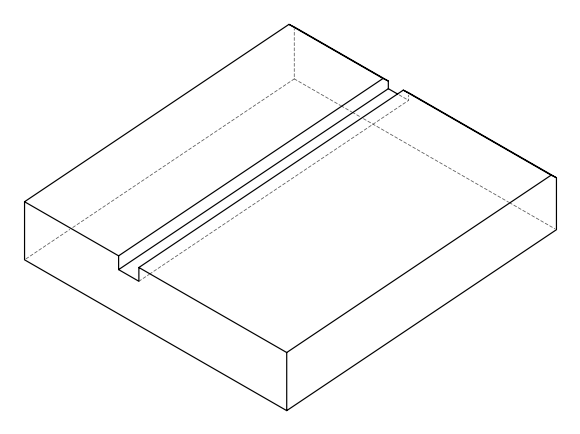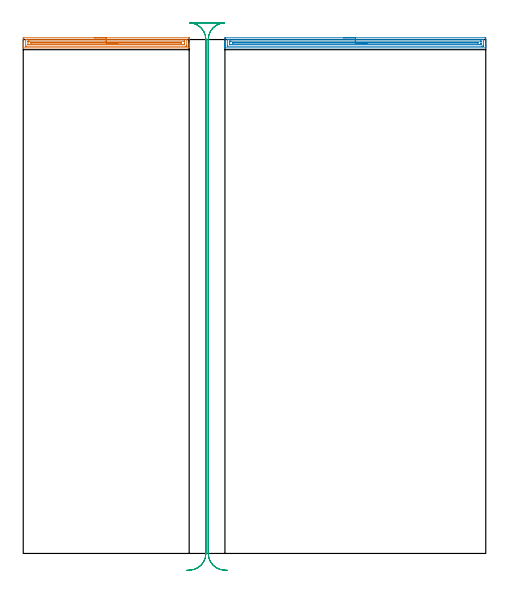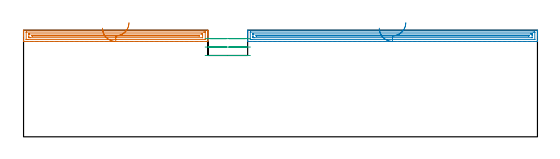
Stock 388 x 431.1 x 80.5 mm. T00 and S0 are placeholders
(PLAN: 3 operations, 1 tool changes, 17.7 min)
(1 AREA_MILL | FG_CHAMFER_SURFACE | UGT0205_001 | 4.6 min | 5216 mm3)
(2 AREA_MILL_1 | FG_CHAMFER_SURFACE_1 | UGT0205_001 | 7.15 min | 8089 mm3)
(3 MILL_RECTANGULAR_SLOT | SLOT_RECTANGULAR | UGT0201_006 | Follow Part, ap 7, ae 75% | 5.93 min | 246656 mm3)
(TOOL UGT0205_001 | Chamfer Mill 20 x 3 x 45 deg. | D20 FL50 Z2)
(TOOL UGT0201_006 | End Mill 28 mm | D28 FL25 Z2)
(OP 1 AREA_MILL)
G17 G21 G94 G90
T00 M6
G54
G17 G0 G90 X59.6 Y432.6 S1061 M3
G43 Z90.5 H0
Z82.
G94 G1 X59.638 Z81.128 F250.
X59.752 Z80.264
X59.941 Z79.412
X60.203 Z78.58
X60.537 Z77.774
X60.94 Z77.
X61.409 Z76.264
X61.94 Z75.572
X62.529 Z74.929
X63.172 Z74.34
X63.864 Z73.808
X64.6 Z73.34
X65.374 Z72.937
X66.18 Z72.603
X67.012 Z72.341
X67.864 Z72.152
X68.728 Z72.038
X69.6 Z72.
X138.621
X138.949 Y432.598 Z72.001
X139.19 Y432.593 Z72.004
X139.2 Y432.276 Z72.321
Y427.914 Z76.68
Y427.304 Z77.293
Y427.041 Z77.555
Y426.431 Z78.165
Y426.169 Z78.427
Y425.644 Z78.955
Y424.949 Z79.65
Y424.295 Z80.304
X139.198 Y424.196 Z80.396
X139.19 Y424.103 Z80.489
X139.066 Y424.1 Z80.5
X0.134
X0.01 Y424.103 Z80.489
X0.002 Y424.196 Z80.396
X0. Y424.295 Z80.303
Y424.95 Z79.649
Y425.644 Z78.955
Y426.169 Z78.427
Y426.432 Z78.165
Y427.041 Z77.555
Y427.304 Z77.293
Y427.914 Z76.68
Y428.347 Z76.247
Y431.971 Z72.626
X0.003 Y432.276 Z72.321
X0.01 Y432.593 Z72.004
X0.251 Y432.598 Z72.001
X0.579 Y432.6 Z72.
X69.6
Y431.186 Z73.414
X136.84 Y431.185 Z73.415
X137.063 Y431.184 Z73.416
X137.166 Y431.181 Z73.419
X137.186 Y431.179 Z73.421
X137.191 Y431.169 Z73.431
X137.195 Y431.151 Z73.449
X137.199 Y431.051 Z73.549
Y425.698 Z78.902
X137.196 Y425.604 Z78.996
X137.19 Y425.542 Z79.058
X137.186 Y425.52 Z79.08
X137.172
X136.84 Y425.516 Z79.084
X136.617 Y425.515 Z79.085
X135.949 Y425.514 Z79.086
X2.361 Y425.515 Z79.085
X2.137 Y425.516 Z79.084
X2.034 Y425.519 Z79.081
X2.014 Y425.521 Z79.079
X2.009 Y425.531 Z79.069
X2.005 Y425.549 Z79.051
X2.001 Y425.649 Z78.951
Y431.002 Z73.598
X2.004 Y431.096 Z73.504
X2.01 Y431.158 Z73.442
X2.014 Y431.179 Z73.421
X2.028 Y431.18 Z73.42
X2.361 Y431.184 Z73.416
X2.583 Y431.185 Z73.415
X3.251 Y431.186 Z73.414
X69.6
Y429.772 Z74.828
X134.944 Y429.771 Z74.829
X135.058 Y429.769 Z74.831
X135.172 Y429.765 Z74.835
X135.191 Y429.761 Z74.839
X135.195 Y429.741 Z74.859
X135.198 Y429.705 Z74.895
X135.2 Y427.775 Z76.825
X135.197 Y427.041 Z77.559
X135.194 Y426.972 Z77.628
X135.19 Y426.942 Z77.658
X135.168 Y426.934 Z77.666
X135.058 Y426.932 Z77.668
X134.283 Y426.929 Z77.671
X134.168 Y426.928 Z77.672
X4.257 Y426.929 Z77.671
X4.142 Y426.931 Z77.669
X4.028 Y426.935 Z77.665
X4.009 Y426.939 Z77.661
X4.005 Y426.959 Z77.641
X4.002 Y426.995 Z77.605
X4. Y427.041 Z77.559
Y427.18 Z77.42
Y428.925 Z75.675
X4.003 Y429.659 Z74.941
X4.006 Y429.728 Z74.872
X4.01 Y429.758 Z74.842
X4.032 Y429.766 Z74.834
X4.142 Y429.768 Z74.832
X4.917 Y429.771 Z74.829
X5.032 Y429.772 Z74.828
X69.6
Y428.357 Z76.243
X132.825
X132.839 Y428.356 Z76.244
X132.857 Y428.35 Z76.25
X132.838 Y428.344 Z76.256
X131.949 Y428.343 Z76.257
X6.375
X6.361 Y428.344 Z76.256
X6.282 Y428.349 Z76.251
X6.366 Y428.352 Z76.248
X6.798 Y428.357 Z76.243
X6.814
X69.6
X70.472 Z76.281
X71.337 Z76.395
X72.188 Z76.583
X73.02 Z76.846
X73.826 Z77.18
X74.6 Z77.582
X75.336 Z78.051
X76.028 Z78.582
X76.671 Z79.172
X77.26 Z79.815
X77.792 Z80.507
X78.26 Z81.243
X78.663 Z82.016
X78.997 Z82.822
X79.259 Z83.654
X79.448 Z84.506
X79.562 Z85.371
X79.6 Z86.243
G0 Z90.5
M5
M2
(OP 2 AREA_MILL_1)
G17 G21 G94 G90
T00 M6
G54
G17 G0 G90 X268.6 Y432.6 S1061 M3
G43 Z90.5 H0
Z82.
G94 G1 X268.638 Z81.128 F250.
X268.752 Z80.264
X268.941 Z79.412
X269.203 Z78.58
X269.537 Z77.774
X269.94 Z77.
X270.409 Z76.264
X270.94 Z75.572
X271.529 Z74.929
X272.172 Z74.34
X272.864 Z73.808
X273.6 Z73.34
X274.374 Z72.937
X275.18 Z72.603
X276.012 Z72.341
X276.864 Z72.152
X277.728 Z72.038
X278.6 Z72.
X387.403
X387.733 Y432.598 Z72.001
X387.99 Y432.593 Z72.004
X388. Y432.276 Z72.321
Y427.914 Z76.681
Y427.336 Z77.261
Y427.041 Z77.555
Y426.464 Z78.133
Y426.169 Z78.427
Y425.579 Z79.02
Y425.297 Z79.303
Y424.319 Z80.28
X387.998 Y424.208 Z80.384
X387.99 Y424.102 Z80.488
X387.849 Y424.1 Z80.5
X169.351
X169.21 Y424.102 Z80.488
X169.202 Y424.208 Z80.384
X169.2 Y424.319 Z80.28
Y425.015 Z79.585
Y425.579 Z79.021
Y426.169 Z78.427
Y426.464 Z78.133
Y427.041 Z77.555
Y427.336 Z77.261
Y427.914 Z76.681
Y428.348 Z76.248
Y431.987 Z72.61
X169.203 Y432.276 Z72.321
X169.21 Y432.593 Z72.004
X169.467 Y432.598 Z72.001
X169.797 Y432.6 Z72.
X278.6
Y431.186 Z73.414
X385.62 Y431.185 Z73.415
X385.844 Y431.184 Z73.416
X385.958 Y431.181 Z73.419
X385.982 Y431.179 Z73.421
X385.99 Y431.169 Z73.431
X385.993 Y431.148 Z73.452
X385.999 Y431.032 Z73.568
Y425.798 Z78.802
X385.996 Y425.673 Z78.927
X385.991 Y425.574 Z79.026
X385.987 Y425.521 Z79.079
X385.954 Y425.52 Z79.08
X385.62 Y425.516 Z79.084
X385.397 Y425.515 Z79.085
X384.728 Y425.514 Z79.086
X171.58 Y425.515 Z79.085
X171.356 Y425.516 Z79.084
X171.242 Y425.519 Z79.081
X171.218 Y425.521 Z79.079
X171.21 Y425.531 Z79.069
X171.207 Y425.552 Z79.048
X171.201 Y425.668 Z78.932
Y430.902 Z73.698
X171.204 Y431.027 Z73.573
X171.209 Y431.126 Z73.474
X171.213 Y431.179 Z73.421
X171.247 Y431.18 Z73.42
X171.58 Y431.184 Z73.416
X171.803 Y431.185 Z73.415
X172.472 Y431.186 Z73.414
X278.6
Y429.772 Z74.828
X383.836 Y429.771 Z74.829
X383.951 Y429.769 Z74.831
X383.982 Y429.766 Z74.834
X383.99 Y429.763 Z74.837
X383.994 Y429.754 Z74.846
X383.998 Y429.712 Z74.888
X384. Y429.659 Z74.941
Y429.498 Z75.102
Y427.914 Z76.686
Y427.754 Z76.846
X383.992 Y427.041 Z77.559
X383.99 Y426.962 Z77.638
X383.982 Y426.935 Z77.665
X383.947 Y426.933 Z77.667
X383.836 Y426.931 Z77.669
X383.06 Y426.928 Z77.672
X382.944
X173.364 Y426.929 Z77.671
X173.249 Y426.931 Z77.669
X173.218 Y426.934 Z77.666
X173.21 Y426.937 Z77.663
X173.206 Y426.946 Z77.654
X173.202 Y426.988 Z77.612
X173.201 Y427.041 Z77.559
X173.2 Y427.202 Z77.398
Y428.786 Z75.814
Y428.946 Z75.654
X173.208 Y429.659 Z74.941
X173.21 Y429.738 Z74.862
X173.218 Y429.765 Z74.835
X173.253 Y429.767 Z74.833
X173.364 Y429.769 Z74.831
X174.14 Y429.771 Z74.829
X174.256 Y429.772 Z74.828
X278.6
Y428.357 Z76.243
X381.599
X381.614 Y428.356 Z76.244
X381.698 Y428.351 Z76.249
X381.608 Y428.348 Z76.252
X381.176 Y428.343 Z76.257
X381.16
X175.601
X175.586 Y428.344 Z76.256
X175.502 Y428.349 Z76.251
X175.592 Y428.352 Z76.248
X176.025 Y428.357 Z76.243
X176.04
X278.6
X279.472 Z76.281
X280.337 Z76.395
X281.188 Z76.583
X282.02 Z76.846
X282.826 Z77.18
X283.6 Z77.582
X284.336 Z78.051
X285.028 Z78.582
X285.671 Z79.172
X286.26 Z79.815
X286.792 Z80.507
X287.26 Z81.243
X287.663 Z82.016
X287.997 Z82.822
X288.259 Z83.654
X288.448 Z84.506
X288.562 Z85.371
X288.6 Z86.243
G0 Z90.5
M5
M2
(OP 3 MILL_RECTANGULAR_SLOT)
G17 G21 G94 G90
T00 M6
G54
G17 G0 G90 X171.278 Y-14.166 S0 M3
G43 Z90.5 H0
Z74.133
G94 G1 X168.284 Y-13.97 F250.
G2 X155.2 Y0. R14. F500.
G1 Y431.1
G2 X167.422 Y444.987 R14.
G1 X167.425 Y445.016
G3 X165.91 Y445.1 R14.
G1 X142.559
G3 X141.007 Y445.012 R14.
G1 X141.01 Y444.982
G2 X153.2 Y431.1 R14.
G1 Y0.
G2 X140.116 Y-13.97 R14.
G1 X137.122 Y-14.166 F250.
G0 X171.278 Z67.767
G1 X168.284 Y-13.97
G2 X155.2 Y0. R14. F500.
G1 Y431.1
G2 X168.671 Y445.09 R14.
G1 Y445.1
X139.729
Y445.09
G2 X153.2 Y431.1 R14.
G1 Y0.
G2 X140.116 Y-13.97 R14.
G1 X137.122 Y-14.166 F250.
G0 X171.278 Z61.4
G1 X168.284 Y-13.97
G2 X155.2 Y0. R14. F500.
G1 Y431.1
G2 X168.671 Y445.09 R14.
G1 Y445.1
X139.729
Y445.09
G2 X153.2 Y431.1 R14.
G1 Y0.
G2 X140.116 Y-13.97 R14.
G1 X137.122 Y-14.166 F250.
G0 Z90.5
M5
M2
